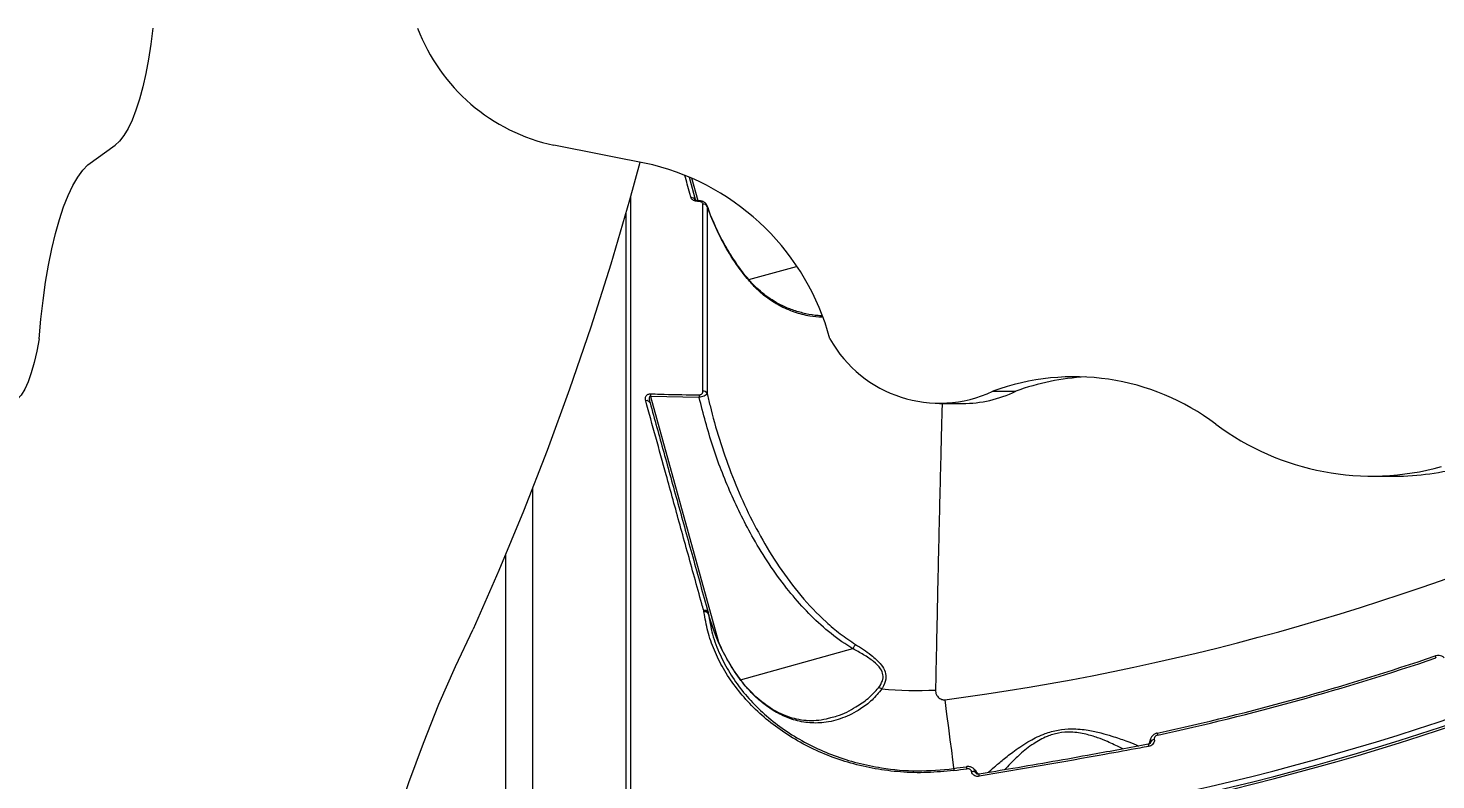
# Model space of a CAD drawing. Header units: millimetres. Extents: x -10374 to 11119, y -8221 to 9433.
# Drawn here: x 558.5 to 875, y -2034.2 to -1865.3 of the extents above; entities that cross this region are included whole.
import ezdxf

# ---------------------------------------------------------------- set-up
doc = ezdxf.new("R2010")
doc.units = ezdxf.units.MM
for name, color, linetype in [('DIKOM_ОБЪЕКТ', 7, 'Continuous'), ('DIKOM_РАЗМЕР_ЗОНА', 7, 'Continuous'), ('DIKOM_РАЗМЕР_ОБЪЕКТА', 7, 'Continuous')]:
    doc.layers.add(name, color=color, linetype=linetype)
doc.styles.add('style1', font='arial.ttf', dxfattribs={"width": 0.8})
doc.dimstyles.new('1-50', dxfattribs={"dimtxt": 300, "dimasz": 200, "dimexe": 100, "dimexo": 0, "dimgap": 100, "dimtad": 0, "dimdec": 0, "dimtxsty": 'style1', "dimcen": 0, "dimclrd": 7, "dimclre": 7, "dimadec": 1, "dimazin": 2, "dimtfac": 1, "dimtdec": 0, "dimtmove": 1, "dimatfit": 3, "dimfxl": 0, "dimlwd": 25, "dimlwe": 18, "dimarcsym": 0})

# ---------------------------------------------------------------- blocks, each defined once
blk = doc.blocks.new('*D16')
at = {"layer": 'Defpoints', "color": 0, "transparency": 16777216}
for p in [(-9045.1, 5161.67), (3694.49, 5161.67), (1813.16, -6719.94)]:
    blk.add_point(p, dxfattribs=at)
at = {"layer": 'DIKOM_РАЗМЕР_ОБЪЕКТА', "color": 7, "lineweight": 18, "transparency": 16777216}
for p, q in [((3694.49, 5161.67), (-9145.1, 5161.67)), ((1813.16, -6719.94), (-9145.1, -6719.94))]:
    blk.add_line(p, q, dxfattribs=at)
at = {"layer": 'DIKOM_РАЗМЕР_ОБЪЕКТА', "color": 7, "lineweight": 25, "transparency": 16777216}
for p, q in [((-9045.1, 4961.67), (-9045.1, -0.45)), ((-9045.1, -6519.94), (-9045.1, -1080.23))]:
    blk.add_line(p, q, dxfattribs=at)
at = {"layer": 'DIKOM_РАЗМЕР_ОБЪЕКТА', "color": 7, "transparency": 16777216}
for points in [[(-9078.43, 4961.67), (-9011.76, 4961.67), (-9045.1, 5161.67)], [(-9078.43, -6519.94), (-9011.76, -6519.94), (-9045.1, -6719.94)]]:
    blk.add_solid(points, dxfattribs=at)
at = {"layer": 'DIKOM_РАЗМЕР_ОБЪЕКТА', "color": 0, "transparency": 16777216, "insert": (-9045.1, -540.34), "char_height": 300, "attachment_point": 5, "rotation": 90, "style": 'style1'}
blk.add_mtext('11900', dxfattribs=at)
blk = doc.blocks.new('*D15')
at = {"layer": 'Defpoints', "color": 0, "transparency": 16777216}
for p in [(-5227.87, 8308.78), (9119.43, -1150.4), (-5227.87, -1991.82)]:
    blk.add_point(p, dxfattribs=at)
at = {"layer": 'DIKOM_РАЗМЕР_ОБЪЕКТА', "color": 7, "lineweight": 18, "transparency": 16777216}
for p, q in [((-5227.87, -1991.82), (-5227.87, 8408.78)), ((9119.43, -1150.4), (9119.43, 8408.78))]:
    blk.add_line(p, q, dxfattribs=at)
at = {"layer": 'DIKOM_РАЗМЕР_ОБЪЕКТА', "color": 7, "lineweight": 25, "transparency": 16777216}
for p, q in [((-5027.87, 8308.78), (187.44, 8308.78)), ((8919.43, 8308.78), (1267.22, 8308.78))]:
    blk.add_line(p, q, dxfattribs=at)
at = {"layer": 'DIKOM_РАЗМЕР_ОБЪЕКТА', "color": 7, "transparency": 16777216}
for points in [[(-5027.87, 8342.11), (-5027.87, 8275.44), (-5227.87, 8308.78)], [(8919.43, 8342.11), (8919.43, 8275.44), (9119.43, 8308.78)]]:
    blk.add_solid(points, dxfattribs=at)
at = {"layer": 'DIKOM_РАЗМЕР_ОБЪЕКТА', "color": 0, "transparency": 16777216, "insert": (727.33, 8308.78), "char_height": 300, "attachment_point": 5, "style": 'style1'}
blk.add_mtext('14350', dxfattribs=at)
blk = doc.blocks.new('*D14')
at = {"layer": 'Defpoints', "color": 0, "transparency": 16777216}
for p in [(-7515.85, 9236.32), (11119.43, -1423.4), (-7515.85, -2401.58)]:
    blk.add_point(p, dxfattribs=at)
at = {"layer": 'DIKOM_РАЗМЕР_ЗОНА', "color": 7, "lineweight": 18, "transparency": 16777216}
for p, q in [((-7515.85, -2401.58), (-7515.85, 9336.32)), ((11119.43, -1423.4), (11119.43, 9336.32))]:
    blk.add_line(p, q, dxfattribs=at)
at = {"layer": 'DIKOM_РАЗМЕР_ЗОНА', "color": 7, "lineweight": 25, "transparency": 16777216}
for p, q in [((-7315.85, 9236.32), (77.56, 9236.32)), ((10919.43, 9236.32), (1157.34, 9236.32))]:
    blk.add_line(p, q, dxfattribs=at)
at = {"layer": 'DIKOM_РАЗМЕР_ЗОНА', "color": 7, "transparency": 16777216}
for points in [[(-7315.85, 9269.65), (-7315.85, 9202.98), (-7515.85, 9236.32)], [(10919.43, 9269.65), (10919.43, 9202.98), (11119.43, 9236.32)]]:
    blk.add_solid(points, dxfattribs=at)
at = {"layer": 'DIKOM_РАЗМЕР_ЗОНА', "color": 0, "transparency": 16777216, "insert": (617.45, 9236.32), "char_height": 300, "attachment_point": 5, "style": 'style1'}
blk.add_mtext('18650', dxfattribs=at)
blk = doc.blocks.new('*D13')
at = {"layer": 'Defpoints', "color": 0, "transparency": 16777216}
for p in [(-10176.97, 7112.81), (3082.33, 7112.81), (2015.48, -8221.4)]:
    blk.add_point(p, dxfattribs=at)
at = {"layer": 'DIKOM_РАЗМЕР_ЗОНА', "color": 7, "lineweight": 18, "transparency": 16777216}
for p, q in [((3082.33, 7112.81), (-10276.97, 7112.81)), ((2015.48, -8221.4), (-10276.97, -8221.4))]:
    blk.add_line(p, q, dxfattribs=at)
at = {"layer": 'DIKOM_РАЗМЕР_ЗОНА', "color": 7, "lineweight": 25, "transparency": 16777216}
for p, q in [((-10176.97, 6912.81), (-10176.97, -14.41)), ((-10176.97, -8021.4), (-10176.97, -1094.19))]:
    blk.add_line(p, q, dxfattribs=at)
at = {"layer": 'DIKOM_РАЗМЕР_ЗОНА', "color": 7, "transparency": 16777216}
for points in [[(-10210.3, 6912.81), (-10143.64, 6912.81), (-10176.97, 7112.81)], [(-10210.3, -8021.4), (-10143.64, -8021.4), (-10176.97, -8221.4)]]:
    blk.add_solid(points, dxfattribs=at)
at = {"layer": 'DIKOM_РАЗМЕР_ЗОНА', "color": 0, "transparency": 16777216, "insert": (-10176.97, -554.3), "char_height": 300, "attachment_point": 5, "rotation": 90, "style": 'style1'}
blk.add_mtext('15300', dxfattribs=at)

msp = doc.modelspace()

# ---------------------------------------------------------------- linework, layer by layer
at = {"layer": 'DIKOM_ОБЪЕКТ', "color": 7, "linetype": 'Continuous', "lineweight": 15}
for p, q in [((571.94, -1896), (578.07, -1891.57)), ((698.96, -1896), (676.72, -1891.57)), ((707.11, -1898.78), (708.55, -1904)), ((707.65, -1898.87), (709.08, -1904.02)), ((709.17, -1904.03), (709.17, -1904.03)), ((711.17, -1905.2), (711.19, -1905.33)), ((712.21, -1908.02), (711.19, -1905.33)), ((692.94, -2574.3), (692.94, -1906.64)), ((712.23, -1907.94), (712.21, -1908.02)), ((720.58, -1921.78), (731.29, -1918.81)), ((709.38, -1948.25), (698.46, -1948.04)), ((698.46, -1948.04), (713.69, -2002.99)), ((763.46, -1949.61), (768.59, -1949.61)), ((775.43, -1946.86), (780.56, -1946.86)), ((671.94, -1968.71), (671.94, -2524.04)), ((860.66, -1965.95), (865.79, -1965.95)), ((665.94, -2496.23), (665.94, -1983.47)), ((710.41, -1996.2), (710.4, -1996.17)), ((710.47, -1996.48), (710.41, -1996.2)), ((711.39, -1996.56), (711.39, -1996.55)), ((711.39, -1996.56), (711.43, -1996.83)), ((718.71, -2011.7), (743.9, -2004.71)), ((718.45, -2011.46), (717.68, -2010.38)), ((718.45, -2011.37), (717.69, -2010.29)), ((811.71, -2025.14), (811.72, -2025.16)), ((810.38, -2026.23), (810.38, -2026.23)), ((810.84, -2025.75), (810.77, -2025.94)), ((810.82, -2025.91), (810.84, -2025.77)), ((810.84, -2025.77), (810.84, -2025.75)), ((770.65, -2032.4), (770.64, -2032.38)), ((771.67, -2032.66), (771.68, -2032.68)), ((771.79, -2032.8), (771.67, -2032.66)), ((771.68, -2032.68), (771.77, -2032.84)), ((772.27, -2032.95), (772.27, -2032.95))]:
    msp.add_line(p, q, dxfattribs=at)
at = {"layer": 'DIKOM_ОБЪЕКТ', "color": 7, "linetype": 'Continuous', "lineweight": 15, "flags": 128}
for points in [[(586.51, -1865.26), (586.07, -1868.84), (585.55, -1872.25), (584.95, -1875.47), (584.27, -1878.47), (583.54, -1881.22), (582.74, -1883.71), (581.88, -1885.92), (580.98, -1887.82), (580.04, -1889.4), (579.07, -1890.66), (578.07, -1891.57)], [(696.06, -1895.42), (693.71, -1903.95), (689.49, -1918.28), (685, -1932.44), (680.24, -1946.42), (675.21, -1960.21), (669.92, -1973.81), (664.36, -1987.19), (658.55, -2000.36)], [(560.97, -1935.09), (561.37, -1930.7), (561.86, -1926.46), (562.44, -1922.38), (563.1, -1918.49), (563.84, -1914.83), (564.65, -1911.41), (565.54, -1908.26), (566.49, -1905.4), (567.49, -1902.84), (568.55, -1900.61), (569.65, -1898.72), (570.78, -1897.18), (571.94, -1896)], [(720.22, -1921.39), (720.24, -1921.43), (720.19, -1921.56)], [(560.97, -1935.09), (560.46, -1937.88), (559.88, -1940.43), (559.22, -1942.72), (558.5, -1944.72), (557.73, -1946.4), (556.92, -1947.74), (556.07, -1948.73), (555.2, -1949.35), (554.32, -1949.6), (553.44, -1949.47), (552.56, -1948.97), (551.71, -1948.1), (550.88, -1946.86)], [(711.39, -1996.55), (711.35, -1996.46), (711.28, -1996.37), (711.18, -1996.29), (711.06, -1996.24), (710.91, -1996.2), (710.75, -1996.18), (710.59, -1996.18), (710.41, -1996.2)], [(624.11, -2180.72), (623.67, -2170.71), (623.49, -2160.69), (623.56, -2150.66), (623.89, -2140.64), (624.48, -2130.65), (625.32, -2120.69), (626.41, -2110.79), (627.76, -2100.94), (629.36, -2091.17), (631.21, -2081.49), (633.31, -2071.91), (635.64, -2062.44), (638.23, -2053.1), (641.04, -2043.9), (644.09, -2034.84), (647.38, -2025.95), (650.88, -2017.23), (654.61, -2008.7), (658.55, -2000.36)], [(717.68, -2010.38), (717.68, -2010.3), (717.68, -2010.3)], [(764.59, -2016.19), (765.02, -2019.47), (765.42, -2022.48), (765.77, -2025.2), (766.09, -2027.6), (766.36, -2029.68), (766.59, -2031.4), (766.62, -2031.63)]]:
    msp.add_lwpolyline(points, dxfattribs=at)
at = {"layer": 'DIKOM_ОБЪЕКТ', "color": 7, "linetype": 'Continuous', "lineweight": 15}
for centre, radius, start, end in [((685.6, -1850.22), 42.29, 200.8254, 257.8875), ((685.6, -1949.45), 55.1, 15.1122, 75.9694), ((707.69, -1904.35), 0.943, 32.332, 98.0548), ((709.31, -1904.15), 0.191, 139.7564, 187.9743), ((710.29, -1905.79), 1.01, 27.0612, 93.8574), ((763.43, -1921.32), 28.22, 209.1959, 295.1691), ((793.71, -1996.47), 52.86, 52.9565, 110.2248), ((798.85, -1996.23), 52.64, 92.8364, 110.3286), ((697.57, -1949.81), 0.838, 23.6093, 104.0569), ((710.86, -1948.48), 12.41, 175.2598, 177.9896), ((723.84, -1948.4), 14.46, 177.0702, 179.4039), ((710.3, -1947.87), 1.03, 31.0697, 94.6773), ((768.56, -1921.97), 27.64, 270.0547, 295.7423), ((860.65, -1907.31), 58.62, 233.2327, 285.4802), ((865.78, -1907.82), 58.13, 270.0108, 285.6056), ((692.94, -1471.64), 579.13, 270.09885, 300.90115), ((692.94, -1471.64), 580.87, 270.09855, 300.90145), ((692.94, -1471.64), 580.37, 285.5, 300.90145), ((692.94, -1471.64), 549.25, 277.4952, 293.5048), ((710.68, -1996.93), 0.815, 29.6171, 109.8252), ((710.66, -1997.45), 0.993, 38.8139, 100.9786), ((692.94, -1471.64), 564.82, 285.5, 288.7903), ((961.54, -1977.12), 91.46, 198.6401, 198.9313), ((692.94, -1471.64), 565.29, 282.2097, 288.7903), ((749.24, -2016.14), 2.7, 63.0771, 79.6329), ((758.29, -1935.36), 78.77, 264.3013, 273.0881), ((692.94, -1471.64), 564.82, 282.2097, 285.5), ((811.77, -2026.15), 1.01, 93.05, 156.9456), ((811.77, -2026.17), 1.01, 93.0519, 156.9384), ((858.93, -2013.82), 47.57, 191.9747, 192.5349), ((815.82, -2025.61), 5.48, 186.4801, 191.3948), ((692.94, -1471.64), 580.37, 270.09855, 285.5), ((692.94, -1471.64), 564.82, 277.4952, 277.7903), ((858.71, -2019.77), 92.85, 187.3405, 187.6274), ((692.94, -1471.64), 565.29, 277.4952, 277.7903), ((595.77, -2055.22), 175.38, 7.7041, 7.856), ((770.94, -2033.34), 1.01, 43.0329, 106.9629), ((770.94, -2033.37), 1.01, 43.0252, 106.9767), ((767.29, -2034.16), 5.13, 8.3824, 13.6298)]:
    msp.add_arc(centre, radius, start, end, dxfattribs=at)
for points, knots in [([(707.56, -1903.42), (707.47, -1903.08), (707, -1901.37), (706.52, -1899.64), (706.16, -1898.35), (706.16, -1898.34)], [0, 0, 0, 0, 0.198778, 0.99392, 1, 1, 1, 1]), ([(693.94, -1903.01), (693.94, -1903.98), (693.94, -1908.97), (693.94, -1919.13), (693.94, -1932.74), (693.94, -1946.59), (693.94, -1960.36), (693.94, -1974.89), (693.94, -1990.14), (693.94, -2005.95), (693.94, -2022.23), (693.94, -2037.16), (693.94, -2046.83), (693.94, -2050.77)], [0, 0, 0, 0, 0.027585, 0.142193, 0.256708, 0.35356, 0.450524, 0.547488, 0.645371, 0.743254, 0.838672, 0.934307, 1, 1, 1, 1]), ([(709.12, -1904.18), (708.94, -1904.16), (708.58, -1904.14), (708.12, -1903.98), (707.72, -1903.74), (707.62, -1903.53), (707.56, -1903.42)], [0, 0, 0, 0, 0.232237, 0.464102, 0.714057, 1, 1, 1, 1]), ([(709.17, -1904.02), (709.16, -1904.02), (709.06, -1904.03), (708.87, -1904), (708.65, -1903.95), (708.52, -1903.89), (708.47, -1903.84), (708.48, -1903.85), (708.48, -1903.85)], [0, 0, 0, 0, 0.029544, 0.253161, 0.508719, 0.755172, 0.977255, 1, 1, 1, 1]), ([(710.22, -1904.78), (710.22, -1904.75), (710.21, -1904.64), (710.08, -1904.47), (709.83, -1904.31), (709.5, -1904.2), (709.25, -1904.19), (709.12, -1904.18)], [0, 0, 0, 0, 0.104379, 0.345403, 0.575951, 0.787807, 1, 1, 1, 1]), ([(711.16, -1905.2), (711.12, -1905.09), (711.03, -1904.83), (710.69, -1904.49), (710.18, -1904.2), (709.64, -1904.04), (709.27, -1904.04), (709.17, -1904.04)], [0, 0, 0, 0, 0.141556, 0.340786, 0.580053, 0.88065, 1, 1, 1, 1]), ([(710.21, -1946.84), (710.21, -1943.02), (710.22, -1935.37), (710.22, -1924.6), (710.22, -1914.31), (710.22, -1907.96), (710.22, -1904.78)], [0, 0, 0, 0, 0.249121, 0.498243, 0.749121, 1, 1, 1, 1]), ([(711.19, -1905.33), (711.19, -1908.48), (711.19, -1914.78), (711.19, -1925.02), (711.18, -1935.8), (711.18, -1943.49), (711.18, -1947.34)], [0, 0, 0, 0, 0.249121, 0.498242, 0.749121, 1, 1, 1, 1]), ([(712.22, -1907.94), (712.1, -1907.65), (711.73, -1906.75), (711.42, -1905.82), (711.22, -1905.19)], [0, 0, 0, 0, 0.322018, 1, 1, 1, 1]), ([(720.19, -1921.56), (719.38, -1920.51), (717.38, -1917.91), (714.62, -1913.42), (713.02, -1909.83), (712.21, -1908.02)], [0, 0, 0, 0, 0.251264, 0.623469, 1, 1, 1, 1]), ([(720.22, -1921.39), (720.17, -1921.33), (719.26, -1920.25), (717.63, -1918.02), (715.46, -1914.59), (713.64, -1911.22), (712.68, -1908.94), (712.25, -1907.93)], [0, 0, 0, 0, 0.013699, 0.269429, 0.527623, 0.789079, 1, 1, 1, 1]), ([(736.99, -1930.22), (736.09, -1930.17), (734.04, -1930.05), (730.8, -1929.15), (727.62, -1927.8), (724.77, -1926.02), (722.32, -1924.01), (720.88, -1922.36), (720.19, -1921.56)], [0, 0, 0, 0, 0.153255, 0.346959, 0.544576, 0.696975, 0.853261, 1, 1, 1, 1]), ([(736.87, -1929.91), (736.64, -1929.9), (735.48, -1929.86), (733.41, -1929.49), (730.74, -1928.77), (728.35, -1927.81), (726.25, -1926.68), (724.42, -1925.45), (722.75, -1924.08), (721.35, -1922.73), (720.56, -1921.77), (720.23, -1921.37)], [0, 0, 0, 0, 0.041065, 0.200628, 0.352107, 0.496986, 0.613733, 0.72467, 0.829382, 0.928772, 1, 1, 1, 1]), ([(697.36, -1949), (697.32, -1948.73), (697.26, -1948.35), (697.48, -1947.88), (697.74, -1947.63), (698.06, -1947.49), (698.31, -1947.45), (698.45, -1947.45), (698.49, -1947.45)], [0, 0, 0, 0, 0.402996, 0.57332, 0.745184, 0.85332, 0.961744, 1, 1, 1, 1]), ([(710.4, -1996.17), (710.26, -1995.66), (709.57, -1993.15), (707.77, -1986.67), (705.08, -1976.92), (702.19, -1966.47), (699.62, -1957.16), (698.12, -1951.72), (697.36, -1949)], [0, 0, 0, 0, 0.029987, 0.149947, 0.390056, 0.630165, 0.815082, 1, 1, 1, 1]), ([(698.46, -1948.04), (698.44, -1948.03), (698.41, -1948.02), (698.37, -1948.01), (698.33, -1948.01), (698.29, -1948.02), (698.26, -1948.05), (698.19, -1948.15), (698.16, -1948.36), (698.17, -1948.68), (698.23, -1949.06), (698.3, -1949.34), (698.34, -1949.47)], [0, 0, 0, 0, 0.025543, 0.051853, 0.078381, 0.086665, 0.115047, 0.152974, 0.30303, 0.490782, 0.749008, 1, 1, 1, 1]), ([(698.34, -1949.47), (699.35, -1953.14), (701.39, -1960.48), (704.6, -1972.07), (707.92, -1984.03), (710.23, -1992.36), (711.38, -1996.53)], [0, 0, 0, 0, 0.249268, 0.498536, 0.749268, 1, 1, 1, 1]), ([(698.49, -1947.45), (699.16, -1947.47), (702.48, -1947.57), (706.12, -1947.64), (709.09, -1947.66), (709.4, -1947.66)], [0, 0, 0, 0, 0.183155, 0.915887, 1, 1, 1, 1]), ([(711.18, -1947.34), (711.13, -1947.44), (711.02, -1947.66), (710.55, -1947.95), (709.96, -1948.16), (709.56, -1948.22), (709.38, -1948.25)], [0, 0, 0, 0, 0.28292, 0.567429, 0.811187, 1, 1, 1, 1]), ([(743.9, -2004.71), (743.3, -2004.34), (740.99, -2002.9), (737.25, -1999.97), (732.92, -1995.76), (728.85, -1990.99), (725.05, -1985.73), (720.73, -1978.69), (716.35, -1969.89), (712.24, -1959.26), (710.33, -1951.92), (709.38, -1948.25)], [0, 0, 0, 0, 0.031073, 0.119839, 0.208952, 0.297929, 0.396825, 0.495742, 0.663632, 0.831972, 1, 1, 1, 1]), ([(709.4, -1947.66), (709.46, -1947.66), (709.6, -1947.65), (709.8, -1947.58), (709.98, -1947.45), (710.17, -1947.2), (710.2, -1946.99), (710.21, -1946.84)], [0, 0, 0, 0, 0.121213, 0.252435, 0.411524, 0.599374, 1, 1, 1, 1]), ([(711.18, -1947.34), (711.39, -1948.25), (712.19, -1951.72), (713.86, -1957.69), (716.44, -1965.15), (719.51, -1972.43), (723.11, -1979.53), (727.29, -1986.4), (732.16, -1992.91), (736.86, -1997.87), (741.06, -2001.45), (743.38, -2003), (744.55, -2003.77)], [0, 0, 0, 0, 0.041995, 0.159524, 0.277494, 0.395316, 0.513122, 0.633877, 0.754568, 0.875873, 0.937949, 1, 1, 1, 1]), ([(764.01, -1949.61), (763.96, -1951.28), (763.81, -1957.06), (763.54, -1967.98), (763.2, -1982.36), (762.86, -1997.71), (762.64, -2008.58), (762.53, -2014.01)], [0, 0, 0, 0, 0.090577, 0.313383, 0.542198, 0.771185, 1, 1, 1, 1]), ([(766.68, -2032.1), (764.67, -2032.3), (760.65, -2032.7), (754.71, -2032.53), (748.96, -2031.8), (743.48, -2030.53), (738.21, -2028.76), (733.23, -2026.47), (728.61, -2023.74), (724.39, -2020.6), (720.66, -2017.09), (717.43, -2013.29), (714.77, -2009.26), (712.72, -2005.08), (711.21, -2000.81), (710.72, -1997.92), (710.47, -1996.48)], [0, 0, 0, 0, 0.075111, 0.150217, 0.221281, 0.29258, 0.363646, 0.434771, 0.506123, 0.57725, 0.64834, 0.719659, 0.790752, 0.860429, 0.930319, 1, 1, 1, 1]), ([(716.34, -2008.19), (716.13, -2007.84), (715.43, -2006.7), (714.32, -2004.5), (713.01, -2001.52), (712.03, -1998.73), (711.51, -1996.94), (711.33, -1996.3), (711.33, -1996.29)], [0, 0, 0, 0, 0.094515, 0.311771, 0.567069, 0.847197, 0.996255, 1, 1, 1, 1]), ([(711.39, -1996.55), (711.39, -1996.55), (711.39, -1996.54), (711.38, -1996.53), (711.38, -1996.53)], [0, 0, 0, 0, 0.678397, 1, 1, 1, 1]), ([(711.43, -1996.83), (711.71, -1998.39), (712.25, -2001.5), (713.93, -2005.97), (716.16, -2010.19), (718.91, -2014.11), (722.18, -2017.78), (725.95, -2021.13), (730.17, -2024.12), (734.78, -2026.71), (739.72, -2028.83), (744.93, -2030.47), (751.17, -2031.76), (758.46, -2032.42), (763.9, -2031.94), (766.63, -2031.69)], [0, 0, 0, 0, 0.076609, 0.153216, 0.224232, 0.295475, 0.366489, 0.437487, 0.508708, 0.579706, 0.650699, 0.721913, 0.792901, 0.896449, 1, 1, 1, 1]), ([(717.68, -2010.38), (716.79, -2008.98), (715.02, -2006.19), (712.95, -2001.61), (711.94, -1998.43), (711.43, -1996.83)], [0, 0, 0, 0, 0.331747, 0.663845, 1, 1, 1, 1]), ([(743.91, -2004.71), (743.9, -2004.71), (743.9, -2004.71), (743.9, -2004.71), (743.9, -2004.71), (743.9, -2004.71)], [0, 0, 0, 0, 0.360256, 0.783657, 1, 1, 1, 1]), ([(744.55, -2003.77), (744.53, -2003.79), (744.44, -2003.92), (744.22, -2004.21), (744.02, -2004.53), (743.91, -2004.71)], [0, 0, 0, 0, 0.084329, 0.497278, 1, 1, 1, 1]), ([(749.73, -2013.49), (750.06, -2013), (750.67, -2012.11), (750.83, -2010.58), (750.16, -2009.03), (748.56, -2007.51), (746.38, -2006.05), (744.74, -2005.15), (743.91, -2004.71), (743.91, -2004.71)], [0, 0, 0, 0, 0.159554, 0.287534, 0.415043, 0.593459, 0.79621, 0.999727, 1, 1, 1, 1]), ([(744.55, -2003.77), (745.74, -2004.54), (747.42, -2005.62), (749.29, -2007.2), (750.45, -2008.44), (751.31, -2009.93), (751.46, -2011.75), (750.94, -2013), (750.51, -2013.66), (750.46, -2013.74)], [0, 0, 0, 0, 0.286525, 0.401565, 0.516318, 0.65747, 0.799394, 0.976349, 1, 1, 1, 1]), ([(876.87, -2006.76), (876.72, -2006.64), (876.4, -2006.37), (875.75, -2006.22), (875.21, -2006.23), (874.94, -2006.35), (874.88, -2006.38)], [0, 0, 0, 0, 0.272935, 0.590614, 0.916292, 1, 1, 1, 1]), ([(717.69, -2010.29), (717.44, -2009.93), (716.96, -2009.25), (716.54, -2008.53), (716.34, -2008.19)], [0, 0, 0, 0, 0.533111, 1, 1, 1, 1]), ([(718.45, -2011.46), (718.46, -2011.45), (718.47, -2011.41), (718.44, -2011.39), (718.43, -2011.38)], [0, 0, 0, 0, 0.251399, 1, 1, 1, 1]), ([(750.46, -2013.74), (749.76, -2014.62), (748.34, -2016.38), (745.28, -2018.62), (741.68, -2020.47), (737.68, -2021.45), (733.81, -2021.48), (730.36, -2020.74), (727.15, -2019.35), (724.4, -2017.59), (721.92, -2015.48), (719.98, -2013.44), (718.88, -2012.01), (718.45, -2011.46)], [0, 0, 0, 0, 0.08995, 0.180156, 0.30684, 0.433482, 0.539373, 0.645173, 0.730568, 0.815884, 0.88573, 0.955517, 1, 1, 1, 1]), ([(738.91, -2020.28), (738.59, -2020.38), (737.53, -2020.7), (735.71, -2020.92), (733.49, -2020.94), (731.37, -2020.63), (729.31, -2020.04), (727.32, -2019.19), (725.35, -2018.06), (723.47, -2016.71), (721.78, -2015.23), (720.24, -2013.61), (719.15, -2012.33), (718.59, -2011.52), (718.47, -2011.35)], [0, 0, 0, 0, 0.049302, 0.160497, 0.269658, 0.375626, 0.466842, 0.563764, 0.657003, 0.745898, 0.830595, 0.902722, 0.979271, 1, 1, 1, 1]), ([(738.9, -2020.2), (739.41, -2020.09), (741.4, -2019.65), (744.23, -2018.12), (747.45, -2016.01), (748.97, -2014.33), (749.73, -2013.49)], [0, 0, 0, 0, 0.126378, 0.491811, 0.746265, 1, 1, 1, 1]), ([(762.53, -2014.01), (762.54, -2014.21), (762.56, -2014.63), (762.77, -2015.17), (763.09, -2015.6), (763.47, -2015.92), (763.87, -2016.12), (764.26, -2016.21), (764.48, -2016.2), (764.59, -2016.19)], [0, 0, 0, 0, 0.194408, 0.403727, 0.553957, 0.69103, 0.835101, 0.921926, 1, 1, 1, 1]), ([(774.35, -2032.58), (774.36, -2032.57), (774.64, -2032.3), (775.77, -2031.32), (777.66, -2029.7), (779.82, -2028.01), (781.88, -2026.55), (783.59, -2025.48), (785.35, -2024.55), (787.42, -2023.66), (790.06, -2022.92), (792.8, -2022.69), (795.06, -2022.8), (797.32, -2023.1), (799.76, -2023.64), (802.64, -2024.5), (805.39, -2025.45), (807.34, -2026.2), (808.08, -2026.51), (808.28, -2026.59)], [0, 0, 0, 0, 0.001653, 0.086541, 0.175637, 0.264698, 0.314119, 0.363486, 0.402159, 0.440766, 0.497897, 0.555161, 0.593686, 0.632281, 0.698831, 0.765524, 0.864436, 0.963337, 1, 1, 1, 1]), ([(804.61, -2027.27), (804.43, -2027.17), (803.53, -2026.68), (801.6, -2025.77), (798.98, -2024.72), (796.77, -2024.03), (794.71, -2023.62), (792.69, -2023.42), (790.19, -2023.58), (787.82, -2024.31), (785.99, -2025.2), (784.44, -2026.16), (782.94, -2027.27), (781.14, -2028.8), (779.42, -2030.46), (778.46, -2031.51), (778.03, -2031.97)], [0, 0, 0, 0, 0.033544, 0.16483, 0.249735, 0.336287, 0.383723, 0.432338, 0.501788, 0.571137, 0.618634, 0.667521, 0.73045, 0.794309, 0.90953, 1, 1, 1, 1]), ([(811.72, -2025.16), (811.73, -2025.25), (811.75, -2025.48), (811.64, -2025.86), (811.36, -2026.25), (810.95, -2026.56), (810.62, -2026.65), (810.45, -2026.69)], [0, 0, 0, 0, 0.134256, 0.346992, 0.56318, 0.781685, 1, 1, 1, 1]), ([(810.87, -2024.98), (810.81, -2025.23), (810.67, -2025.73), (810.54, -2026.04), (810.47, -2026.2)], [0, 0, 0, 0, 0.496256, 1, 1, 1, 1]), ([(810.84, -2025.75), (810.82, -2025.56), (810.79, -2025.31), (810.89, -2025.07), (810.92, -2025)], [0, 0, 0, 0, 0.721875, 1, 1, 1, 1]), ([(812.4, -2023.7), (812.17, -2023.77), (811.71, -2023.9), (811.17, -2024.38), (810.99, -2024.79), (810.9, -2024.99)], [0, 0, 0, 0, 0.344605, 0.683441, 1, 1, 1, 1]), ([(812.5, -2024.14), (812.49, -2024.14), (812.39, -2024.16), (812.18, -2024.24), (811.95, -2024.41), (811.79, -2024.62), (811.69, -2024.86), (811.71, -2025.05), (811.71, -2025.14)], [0, 0, 0, 0, 0.004517, 0.220037, 0.435704, 0.568328, 0.793846, 1, 1, 1, 1]), ([(810.37, -2026.21), (806.2, -2026.98), (796.05, -2028.87), (783.35, -2031.1), (774.81, -2032.51), (772.27, -2032.93)], [0, 0, 0, 0, 0.328853, 0.800314, 1, 1, 1, 1]), ([(810.45, -2026.69), (809.79, -2026.81), (806.52, -2027.42), (793.84, -2029.74), (781.78, -2031.8), (772.36, -2033.41)], [0, 0, 0, 0, 0.051713, 0.258553, 1, 1, 1, 1]), ([(810.84, -2025.9), (810.84, -2025.9), (810.84, -2025.92), (810.8, -2026), (810.7, -2026.09), (810.56, -2026.18), (810.44, -2026.22), (810.38, -2026.23), (810.38, -2026.23)], [0, 0, 0, 0, 0.149024, 0.395804, 0.591173, 0.793634, 0.99785, 1, 1, 1, 1]), ([(810.84, -2025.9), (810.84, -2025.89), (810.86, -2025.84), (810.85, -2025.8), (810.84, -2025.77)], [0, 0, 0, 0, 0.298234, 1, 1, 1, 1]), ([(771.39, -2032.03), (771.27, -2031.88), (771, -2031.55), (770.39, -2031.28), (769.85, -2031.19), (769.56, -2031.25), (769.51, -2031.27)], [0, 0, 0, 0, 0.272912, 0.590758, 0.916398, 1, 1, 1, 1]), ([(770.64, -2032.38), (770.64, -2032.37), (770.62, -2032.26), (770.54, -2032.07), (770.35, -2031.89), (770.12, -2031.76), (769.86, -2031.69), (769.66, -2031.7), (769.57, -2031.71)], [0, 0, 0, 0, 0.034016, 0.252181, 0.470509, 0.597923, 0.819364, 1, 1, 1, 1]), ([(772.17, -2032.95), (772.07, -2032.84), (771.83, -2032.59), (771.54, -2032.18), (771.38, -2031.95)], [0, 0, 0, 0, 0.457274, 1, 1, 1, 1]), ([(771.4, -2032.02), (771.4, -2032.03), (771.55, -2032.17), (771.62, -2032.41), (771.67, -2032.63), (771.67, -2032.66)], [0, 0, 0, 0, 0.034169, 0.870446, 1, 1, 1, 1]), ([(772.36, -2033.41), (772.19, -2033.42), (771.84, -2033.45), (771.35, -2033.31), (770.96, -2033.04), (770.72, -2032.72), (770.67, -2032.49), (770.65, -2032.4)], [0, 0, 0, 0, 0.21819, 0.4367, 0.652952, 0.865766, 1, 1, 1, 1]), ([(771.68, -2032.68), (771.68, -2032.71), (771.69, -2032.75), (771.71, -2032.78), (771.72, -2032.79)], [0, 0, 0, 0, 0.732513, 1, 1, 1, 1]), ([(772.27, -2032.94), (772.26, -2032.95), (772.18, -2032.96), (772.05, -2032.96), (771.89, -2032.92), (771.78, -2032.86), (771.73, -2032.81), (771.72, -2032.8), (771.72, -2032.79)], [0, 0, 0, 0, 0.048358, 0.250007, 0.446009, 0.652405, 0.878668, 1, 1, 1, 1])]:
    msp.add_open_spline(points, degree=3, knots=knots, dxfattribs=at)

# ---------------------------------------------------------------- dimensions: what is measured, and where the dimension line sits
at = {"layer": 'DIKOM_РАЗМЕР_ЗОНА'}
for base, p1, p2, angle, text, picture, middle in [((-7515.85, 9236.32), (11119.43, -1423.4), (-7515.85, -2401.58), 180, '18650', '*D14', (617.45, 9236.32)), ((-10176.97, 7112.81), (2015.48, -8221.4), (3082.33, 7112.81), 270, '15300', '*D13', (-10176.97, -554.3))]:
    dim = msp.add_linear_dim(base=base, p1=p1, p2=p2, angle=angle, text=text, dimstyle='1-50', override={"dimscale": 1, "dimtix": 0, "dimtofl": 1, "dimtmove": 1, "dimatfit": 3}, dxfattribs=at)
    dim.commit()
    dim.dimension.update_dxf_attribs({"geometry": picture, "text_midpoint": middle, "dimtype": 160})
at = {"layer": 'DIKOM_РАЗМЕР_ОБЪЕКТА'}
for base, p1, p2, angle, text, picture, middle in [((-5227.87, 8308.78), (9119.43, -1150.4), (-5227.87, -1991.82), 180, '14350', '*D15', (727.33, 8308.78)), ((-9045.1, 5161.67), (1813.16, -6719.94), (3694.49, 5161.67), 270, '11900', '*D16', (-9045.1, -540.34))]:
    dim = msp.add_linear_dim(base=base, p1=p1, p2=p2, angle=angle, text=text, dimstyle='1-50', override={"dimscale": 1, "dimtix": 0, "dimtofl": 1, "dimtmove": 1, "dimatfit": 3}, dxfattribs=at)
    dim.commit()
    dim.dimension.update_dxf_attribs({"geometry": picture, "text_midpoint": middle, "dimtype": 160})

doc.saveas('drawing.dxf')
